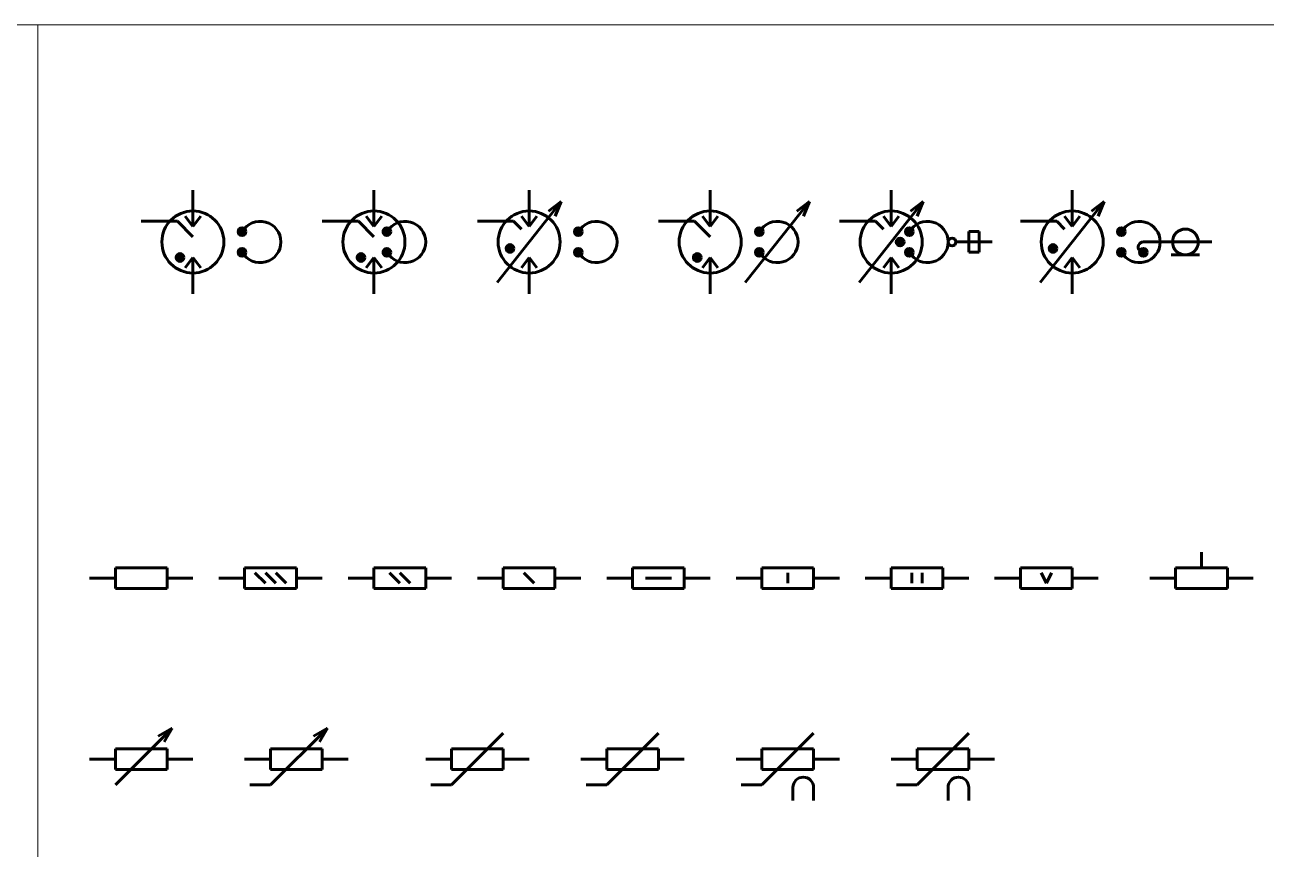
# Model space of a CAD drawing. Header units: millimetres. Extents: x 0 to 6510, y 0 to 297.
# Drawn here: x 1467.5 to 1707.5, y 137.6 to 297 of the extents above; entities that cross this region are included whole.
import ezdxf

# ---------------------------------------------------------------- set-up
doc = ezdxf.new("R2010")
doc.units = ezdxf.units.MM
doc.linetypes.add('K5LT_BASIC', pattern=[0])
doc.linetypes.add('K5LT_THIN', pattern=[0])
doc.styles.add('KTEXTSTYLE', font='GOST_AU.SHX', dxfattribs={"width": 0.96, "height": 5})

# ---------------------------------------------------------------- blocks, each defined once
blk = doc.blocks.new('U74')
at = {"true_color": 0x0000ff}
for points in [[(1510.25, 257), (1510.03, 257.53), (1509.5, 257.75), (1508.97, 257.53), (1508.75, 257), (1508.97, 256.47), (1509.5, 256.25), (1510.03, 256.47)], [(1510.25, 253), (1510.03, 253.53), (1509.5, 253.75), (1508.97, 253.53), (1508.75, 253), (1508.97, 252.47), (1509.5, 252.25), (1510.03, 252.47)]]:
    blk.add_hatch(color=5, dxfattribs=at).paths.add_polyline_path(points)
at = {"color": 150, "linetype": 'K5LT_BASIC', "lineweight": 60, "true_color": 0x0080ff}
for centre in [(1509.5, 257), (1509.5, 253)]:
    blk.add_circle(centre, 0.75, dxfattribs=at)
blk.add_arc((1513, 255), 4, 210, 150, dxfattribs=at)
blk = doc.blocks.new('U73')
at = {"true_color": 0x0000ff}
blk.add_hatch(color=5, dxfattribs=at).paths.add_polyline_path([(1497.5, 251.25), (1498.03, 251.47), (1498.25, 252), (1498.03, 252.53), (1497.5, 252.75), (1496.97, 252.53), (1496.75, 252), (1496.97, 251.47)])
at = {"color": 150, "linetype": 'K5LT_BASIC', "lineweight": 60, "true_color": 0x0080ff}
for p, q in [((1500, 265), (1500, 258)), ((1500, 258), (1498.5, 260)), ((1500, 258), (1501.5, 260)), ((1497, 259), (1490, 259)), ((1500, 256), (1497, 259)), ((1500, 252), (1498.5, 250)), ((1500, 252), (1500, 245)), ((1500, 252), (1501.5, 250))]:
    blk.add_line(p, q, dxfattribs=at)
for centre, radius in [((1500, 255), 6), ((1497.5, 252), 0.75)]:
    blk.add_circle(centre, radius, dxfattribs=at)
blk.add_blockref('U74', (0, 0))
blk = doc.blocks.new('U76')
at = {"true_color": 0x0000ff}
for points in [[(1538.25, 257), (1538.03, 257.53), (1537.5, 257.75), (1536.97, 257.53), (1536.75, 257), (1536.97, 256.47), (1537.5, 256.25), (1538.03, 256.47)], [(1538.25, 253), (1538.03, 253.53), (1537.5, 253.75), (1536.97, 253.53), (1536.75, 253), (1536.97, 252.47), (1537.5, 252.25), (1538.03, 252.47)]]:
    blk.add_hatch(color=5, dxfattribs=at).paths.add_polyline_path(points)
at = {"color": 150, "linetype": 'K5LT_BASIC', "lineweight": 60, "true_color": 0x0080ff}
for centre in [(1537.5, 257), (1537.5, 253)]:
    blk.add_circle(centre, 0.75, dxfattribs=at)
blk.add_arc((1541, 255), 4, 210, 150, dxfattribs=at)
blk = doc.blocks.new('U75')
at = {"true_color": 0x0000ff}
blk.add_hatch(color=5, dxfattribs=at).paths.add_polyline_path([(1532.5, 251.25), (1533.03, 251.47), (1533.25, 252), (1533.03, 252.53), (1532.5, 252.75), (1531.97, 252.53), (1531.75, 252), (1531.97, 251.47)])
at = {"color": 150, "linetype": 'K5LT_BASIC', "lineweight": 60, "true_color": 0x0080ff}
for p, q in [((1535, 265), (1535, 258)), ((1535, 258), (1533.5, 260)), ((1535, 258), (1536.5, 260)), ((1532, 259), (1525, 259)), ((1535, 256), (1532, 259)), ((1535, 252), (1533.5, 250)), ((1535, 252), (1535, 245)), ((1535, 252), (1536.5, 250))]:
    blk.add_line(p, q, dxfattribs=at)
for centre, radius in [((1535, 255), 6), ((1532.5, 252), 0.75)]:
    blk.add_circle(centre, radius, dxfattribs=at)
blk.add_blockref('U76', (0, 0))
blk = doc.blocks.new('U78')
at = {"true_color": 0x0000ff}
for points in [[(1575.25, 257), (1575.03, 257.53), (1574.5, 257.75), (1573.97, 257.53), (1573.75, 257), (1573.97, 256.47), (1574.5, 256.25), (1575.03, 256.47)], [(1575.25, 253), (1575.03, 253.53), (1574.5, 253.75), (1573.97, 253.53), (1573.75, 253), (1573.97, 252.47), (1574.5, 252.25), (1575.03, 252.47)]]:
    blk.add_hatch(color=5, dxfattribs=at).paths.add_polyline_path(points)
at = {"color": 150, "linetype": 'K5LT_BASIC', "lineweight": 60, "true_color": 0x0080ff}
for centre in [(1574.5, 257), (1574.5, 253)]:
    blk.add_circle(centre, 0.75, dxfattribs=at)
blk.add_arc((1578, 255), 4, 210, 150, dxfattribs=at)
blk = doc.blocks.new('U77')
at = {"true_color": 0x0000ff}
blk.add_hatch(color=5, dxfattribs=at).paths.add_polyline_path([(1561.3, 253), (1561.83, 253.22), (1562.05, 253.75), (1561.83, 254.28), (1561.3, 254.5), (1560.77, 254.28), (1560.55, 253.75), (1560.77, 253.22)])
at = {"color": 150, "linetype": 'K5LT_BASIC', "lineweight": 60, "true_color": 0x0080ff}
for p, q in [((1565, 265), (1565, 258)), ((1558.8, 247.15), (1571.2, 262.85)), ((1571.2, 262.85), (1568.75, 260.94)), ((1571.2, 262.85), (1570.03, 259.97)), ((1565, 258), (1563.5, 260)), ((1565, 258), (1566.5, 260)), ((1562, 259), (1555, 259)), ((1563.5, 257.5), (1562, 259)), ((1565, 252), (1563.5, 250)), ((1565, 252), (1565, 245)), ((1565, 252), (1566.5, 250))]:
    blk.add_line(p, q, dxfattribs=at)
for centre, radius in [((1565, 255), 6), ((1561.3, 253.75), 0.75)]:
    blk.add_circle(centre, radius, dxfattribs=at)
blk.add_blockref('U78', (0, 0))
blk = doc.blocks.new('U80')
at = {"true_color": 0x0000ff}
for points in [[(1610.25, 257), (1610.03, 257.53), (1609.5, 257.75), (1608.97, 257.53), (1608.75, 257), (1608.97, 256.47), (1609.5, 256.25), (1610.03, 256.47)], [(1610.25, 253), (1610.03, 253.53), (1609.5, 253.75), (1608.97, 253.53), (1608.75, 253), (1608.97, 252.47), (1609.5, 252.25), (1610.03, 252.47)]]:
    blk.add_hatch(color=5, dxfattribs=at).paths.add_polyline_path(points)
at = {"color": 150, "linetype": 'K5LT_BASIC', "lineweight": 60, "true_color": 0x0080ff}
for centre in [(1609.5, 257), (1609.5, 253)]:
    blk.add_circle(centre, 0.75, dxfattribs=at)
blk.add_arc((1613, 255), 4, 210, 150, dxfattribs=at)
blk = doc.blocks.new('U79')
at = {"true_color": 0x0000ff}
blk.add_hatch(color=5, dxfattribs=at).paths.add_polyline_path([(1597.5, 251.25), (1598.03, 251.47), (1598.25, 252), (1598.03, 252.53), (1597.5, 252.75), (1596.97, 252.53), (1596.75, 252), (1596.97, 251.47)])
at = {"color": 150, "linetype": 'K5LT_BASIC', "lineweight": 60, "true_color": 0x0080ff}
for p, q in [((1600, 265), (1600, 258)), ((1606.8, 247.15), (1619.2, 262.85)), ((1619.2, 262.85), (1616.75, 260.94)), ((1619.2, 262.85), (1618.03, 259.97)), ((1600, 258), (1598.5, 260)), ((1600, 258), (1601.5, 260)), ((1597, 259), (1590, 259)), ((1600, 256), (1597, 259)), ((1600, 252), (1598.5, 250)), ((1600, 252), (1600, 245)), ((1600, 252), (1601.5, 250))]:
    blk.add_line(p, q, dxfattribs=at)
for centre, radius in [((1600, 255), 6), ((1597.5, 252), 0.75)]:
    blk.add_circle(centre, radius, dxfattribs=at)
blk.add_blockref('U80', (0, 0))
blk = doc.blocks.new('U82')
at = {"color": 150, "linetype": 'K5LT_BASIC', "lineweight": 60, "true_color": 0x0080ff}
for p, q in [((1650.01, 257), (1652.01, 257)), ((1650.01, 253), (1650.01, 257)), ((1652.01, 257), (1652.01, 253)), ((1652.01, 253), (1650.01, 253))]:
    blk.add_line(p, q, dxfattribs=at)
blk = doc.blocks.new('U83')
at = {"true_color": 0x0000ff}
for points in [[(1639.26, 257), (1639.04, 257.53), (1638.51, 257.75), (1637.98, 257.53), (1637.76, 257), (1637.98, 256.47), (1638.51, 256.25), (1639.04, 256.47)], [(1639.26, 253), (1639.04, 253.53), (1638.51, 253.75), (1637.98, 253.53), (1637.76, 253), (1637.98, 252.47), (1638.51, 252.25), (1639.04, 252.47)]]:
    blk.add_hatch(color=5, dxfattribs=at).paths.add_polyline_path(points)
at = {"color": 150, "linetype": 'K5LT_BASIC', "lineweight": 60, "true_color": 0x0080ff}
for centre in [(1638.51, 257), (1638.51, 253)]:
    blk.add_circle(centre, 0.75, dxfattribs=at)
blk.add_arc((1642.01, 255), 4, 210, 150, dxfattribs=at)
blk = doc.blocks.new('U81')
at = {"true_color": 0x0000ff}
blk.add_hatch(color=5, dxfattribs=at).paths.add_polyline_path([(1636.74, 254.25), (1637.27, 254.47), (1637.49, 255), (1637.27, 255.53), (1636.74, 255.75), (1636.21, 255.53), (1635.99, 255), (1636.21, 254.47)])
at = {"color": 150, "linetype": 'K5LT_BASIC', "lineweight": 60, "true_color": 0x0080ff}
for p, q in [((1635, 265), (1635, 258)), ((1628.8, 247.15), (1641.2, 262.85)), ((1641.2, 262.85), (1638.75, 260.94)), ((1641.2, 262.85), (1640.03, 259.97)), ((1635, 258), (1633.5, 260)), ((1635, 258), (1636.5, 260)), ((1632, 259), (1625, 259)), ((1633.5, 257.5), (1632, 259)), ((1647.51, 255), (1654.51, 255)), ((1635, 252), (1633.5, 250)), ((1635, 252), (1635, 245)), ((1635, 252), (1636.5, 250))]:
    blk.add_line(p, q, dxfattribs=at)
for centre, radius in [((1635, 255), 6), ((1636.74, 255), 0.75), ((1646.76, 255), 0.75)]:
    blk.add_circle(centre, radius, dxfattribs=at)
for name in ['U83', 'U82']:
    blk.add_blockref(name, (0, 0))
blk = doc.blocks.new('U85')
at = {"true_color": 0x0000ff}
for points in [[(1680.25, 257), (1680.03, 257.53), (1679.5, 257.75), (1678.97, 257.53), (1678.75, 257), (1678.97, 256.47), (1679.5, 256.25), (1680.03, 256.47)], [(1680.25, 253), (1680.03, 253.53), (1679.5, 253.75), (1678.97, 253.53), (1678.75, 253), (1678.97, 252.47), (1679.5, 252.25), (1680.03, 252.47)], [(1684.51, 253), (1684.29, 253.53), (1683.76, 253.75), (1683.22, 253.53), (1683.01, 253), (1683.22, 252.47), (1683.76, 252.25), (1684.29, 252.47)]]:
    blk.add_hatch(color=5, dxfattribs=at).paths.add_polyline_path(points)
at = {"color": 150, "linetype": 'K5LT_BASIC', "lineweight": 60, "true_color": 0x0080ff}
for centre in [(1679.5, 257), (1679.5, 253), (1683.76, 253)]:
    blk.add_circle(centre, 0.75, dxfattribs=at)
blk.add_arc((1683, 255), 4, 210, 150, dxfattribs=at)
blk = doc.blocks.new('U86')
at = {"color": 150, "linetype": 'K5LT_BASIC', "lineweight": 60, "true_color": 0x0080ff}
blk.add_line((1689.13, 252.5), (1694.63, 252.5), dxfattribs=at)
blk.add_circle((1691.88, 255), 2.5, dxfattribs=at)
blk = doc.blocks.new('U84')
at = {"true_color": 0x0000ff}
blk.add_hatch(color=5, dxfattribs=at).paths.add_polyline_path([(1666.3, 253), (1666.83, 253.22), (1667.05, 253.75), (1666.83, 254.28), (1666.3, 254.5), (1665.77, 254.28), (1665.55, 253.75), (1665.77, 253.22)])
at = {"color": 150, "linetype": 'K5LT_BASIC', "lineweight": 60, "true_color": 0x0080ff}
for p, q in [((1670, 265), (1670, 258)), ((1663.8, 247.15), (1676.2, 262.85)), ((1676.2, 262.85), (1673.75, 260.94)), ((1676.2, 262.85), (1675.03, 259.97)), ((1670, 258), (1668.5, 260)), ((1670, 258), (1671.5, 260)), ((1667, 259), (1660, 259)), ((1668.5, 257.5), (1667, 259)), ((1683.76, 255), (1697, 255)), ((1670, 252), (1668.5, 250)), ((1670, 252), (1670, 245)), ((1670, 252), (1671.5, 250))]:
    blk.add_line(p, q, dxfattribs=at)
for centre, radius in [((1670, 255), 6), ((1666.3, 253.75), 0.75)]:
    blk.add_circle(centre, radius, dxfattribs=at)
blk.add_arc((1683.76, 254), 1, 90, 225.9514, dxfattribs=at)
for name in ['U85', 'U86']:
    blk.add_blockref(name, (0, 0))
blk = doc.blocks.new('U1395')
at = {"color": 150, "linetype": 'K5LT_BASIC', "lineweight": 60, "true_color": 0x0080ff}
for p, q in [((1695, 195), (1695, 192)), ((1700, 192), (1690, 192)), ((1690, 192), (1690, 188)), ((1700, 188), (1700, 192)), ((1690, 190), (1685, 190)), ((1705, 190), (1700, 190)), ((1690, 188), (1700, 188))]:
    blk.add_line(p, q, dxfattribs=at)
blk = doc.blocks.new('U1398')
at = {"color": 150, "linetype": 'K5LT_BASIC', "lineweight": 60, "true_color": 0x0080ff}
for p, q in [((1495, 192), (1485, 192)), ((1485, 192), (1485, 188)), ((1495, 188), (1495, 192)), ((1485, 190), (1480, 190)), ((1500, 190), (1495, 190)), ((1485, 188), (1495, 188))]:
    blk.add_line(p, q, dxfattribs=at)
blk = doc.blocks.new('U1399')
at = {"color": 150, "linetype": 'K5LT_BASIC', "lineweight": 60, "true_color": 0x0080ff}
for p, q in [((1520, 192), (1510, 192)), ((1510, 192), (1510, 188)), ((1520, 188), (1520, 192)), ((1510, 190), (1505, 190)), ((1512, 191), (1514, 189)), ((1514, 191), (1516, 189)), ((1518, 189), (1516, 191)), ((1525, 190), (1520, 190)), ((1510, 188), (1520, 188))]:
    blk.add_line(p, q, dxfattribs=at)
blk = doc.blocks.new('U1400')
at = {"color": 150, "linetype": 'K5LT_BASIC', "lineweight": 60, "true_color": 0x0080ff}
for p, q in [((1545, 192), (1535, 192)), ((1535, 192), (1535, 188)), ((1545, 188), (1545, 192)), ((1535, 190), (1530, 190)), ((1538, 191), (1540, 189)), ((1542, 189), (1540, 191)), ((1550, 190), (1545, 190)), ((1535, 188), (1545, 188))]:
    blk.add_line(p, q, dxfattribs=at)
blk = doc.blocks.new('U1401')
at = {"color": 150, "linetype": 'K5LT_BASIC', "lineweight": 60, "true_color": 0x0080ff}
for p, q in [((1570, 192), (1560, 192)), ((1560, 192), (1560, 188)), ((1570, 188), (1570, 192)), ((1560, 190), (1555, 190)), ((1564, 191), (1566, 189)), ((1575, 190), (1570, 190)), ((1560, 188), (1570, 188))]:
    blk.add_line(p, q, dxfattribs=at)
blk = doc.blocks.new('U1402')
at = {"color": 150, "linetype": 'K5LT_BASIC', "lineweight": 60, "true_color": 0x0080ff}
for p, q in [((1595, 192), (1585, 192)), ((1585, 192), (1585, 188)), ((1595, 188), (1595, 192)), ((1585, 190), (1580, 190)), ((1587.5, 190), (1592.5, 190)), ((1600, 190), (1595, 190)), ((1585, 188), (1595, 188))]:
    blk.add_line(p, q, dxfattribs=at)
blk = doc.blocks.new('U1403')
at = {"color": 150, "linetype": 'K5LT_BASIC', "lineweight": 60, "true_color": 0x0080ff}
for p, q in [((1620, 192), (1610, 192)), ((1610, 192), (1610, 188)), ((1620, 188), (1620, 192)), ((1610, 190), (1605, 190)), ((1615, 189), (1615, 191)), ((1625, 190), (1620, 190)), ((1610, 188), (1620, 188))]:
    blk.add_line(p, q, dxfattribs=at)
blk = doc.blocks.new('U1404')
at = {"color": 150, "linetype": 'K5LT_BASIC', "lineweight": 60, "true_color": 0x0080ff}
for p, q in [((1645, 192), (1635, 192)), ((1635, 192), (1635, 188)), ((1645, 188), (1645, 192)), ((1635, 190), (1630, 190)), ((1639, 189), (1639, 191)), ((1641, 191), (1641, 189)), ((1650, 190), (1645, 190)), ((1635, 188), (1645, 188))]:
    blk.add_line(p, q, dxfattribs=at)
blk = doc.blocks.new('U1405')
at = {"color": 150, "linetype": 'K5LT_BASIC', "lineweight": 60, "true_color": 0x0080ff}
for p, q in [((1670, 192), (1660, 192)), ((1660, 192), (1660, 188)), ((1670, 188), (1670, 192)), ((1660, 190), (1655, 190)), ((1664, 191), (1665, 189)), ((1665, 189), (1666, 191)), ((1675, 190), (1670, 190)), ((1660, 188), (1670, 188))]:
    blk.add_line(p, q, dxfattribs=at)
blk = doc.blocks.new('U1409')
at = {"color": 150, "linetype": 'K5LT_BASIC', "lineweight": 60, "true_color": 0x0080ff}
for p, q in [((1550, 150), (1560, 160)), ((1560, 157), (1550, 157)), ((1550, 157), (1550, 153)), ((1560, 153), (1560, 157)), ((1550, 155), (1545, 155)), ((1565, 155), (1560, 155)), ((1550, 153), (1560, 153)), ((1546, 150), (1550, 150))]:
    blk.add_line(p, q, dxfattribs=at)
blk = doc.blocks.new('U1410')
at = {"color": 150, "linetype": 'K5LT_BASIC', "lineweight": 60, "true_color": 0x0080ff}
for p, q in [((1580, 150), (1590, 160)), ((1590, 157), (1580, 157)), ((1580, 157), (1580, 153)), ((1590, 153), (1590, 157)), ((1580, 155), (1575, 155)), ((1595, 155), (1590, 155)), ((1580, 153), (1590, 153)), ((1576, 150), (1580, 150))]:
    blk.add_line(p, q, dxfattribs=at)
blk = doc.blocks.new('U1411')
at = {"color": 150, "linetype": 'K5LT_BASIC', "lineweight": 60, "true_color": 0x0080ff}
for p, q in [((1610, 150), (1620, 160)), ((1620, 157), (1610, 157)), ((1610, 157), (1610, 153)), ((1620, 153), (1620, 157)), ((1610, 155), (1605, 155)), ((1625, 155), (1620, 155)), ((1610, 153), (1620, 153)), ((1606, 150), (1610, 150)), ((1616, 149.5), (1616, 147)), ((1620, 149.5), (1620, 147))]:
    blk.add_line(p, q, dxfattribs=at)
blk.add_arc((1618, 149.5), 2, 0, 180, dxfattribs=at)
blk = doc.blocks.new('U1412')
at = {"color": 150, "linetype": 'K5LT_BASIC', "lineweight": 60, "true_color": 0x0080ff}
for p, q in [((1640, 150), (1650, 160)), ((1650, 157), (1640, 157)), ((1640, 157), (1640, 153)), ((1650, 153), (1650, 157)), ((1640, 155), (1635, 155)), ((1655, 155), (1650, 155)), ((1640, 153), (1650, 153)), ((1636, 150), (1640, 150)), ((1646, 149.5), (1646, 147)), ((1650, 149.5), (1650, 147))]:
    blk.add_line(p, q, dxfattribs=at)
blk.add_arc((1648, 149.5), 2, 0, 180, dxfattribs=at)
blk = doc.blocks.new('U1413')
at = {"color": 150, "linetype": 'K5LT_BASIC', "lineweight": 60, "true_color": 0x0080ff}
for p, q in [((1496, 161), (1485, 150)), ((1493.31, 159.44), (1496, 161)), ((1496, 161), (1494.45, 158.31)), ((1495, 157), (1485, 157)), ((1485, 157), (1485, 153)), ((1495, 153), (1495, 157)), ((1485, 155), (1480, 155)), ((1500, 155), (1495, 155)), ((1485, 153), (1495, 153))]:
    blk.add_line(p, q, dxfattribs=at)
blk = doc.blocks.new('U1414')
at = {"color": 150, "linetype": 'K5LT_BASIC', "lineweight": 60, "true_color": 0x0080ff}
for p, q in [((1526, 161), (1515, 150)), ((1523.31, 159.44), (1526, 161)), ((1526, 161), (1524.45, 158.31)), ((1525, 157), (1515, 157)), ((1515, 157), (1515, 153)), ((1525, 153), (1525, 157)), ((1515, 155), (1510, 155)), ((1530, 155), (1525, 155)), ((1515, 153), (1525, 153)), ((1515, 150), (1511, 150))]:
    blk.add_line(p, q, dxfattribs=at)
blk = doc.blocks.new('U1431')
at = {"color": 7, "linetype": 'K5LT_THIN', "lineweight": 18}
for p, q in [((1050, 297), (1470, 297)), ((1470, 297), (1470, 0))]:
    blk.add_line(p, q, dxfattribs=at)
blk = doc.blocks.new('U1432')
at = {"color": 7, "linetype": 'K5LT_THIN', "lineweight": 18}
for p, q in [((1470, 0), (1470, 297)), ((1470, 297), (1890, 297))]:
    blk.add_line(p, q, dxfattribs=at)

msp = doc.modelspace()

# ---------------------------------------------------------------- block references
for name in ['U1431', 'U1432', 'U73', 'U75', 'U77', 'U79', 'U81', 'U84', 'U1395', 'U1398', 'U1399', 'U1400', 'U1401', 'U1402', 'U1403', 'U1404', 'U1405', 'U1413', 'U1414', 'U1409', 'U1410', 'U1411', 'U1412']:
    msp.add_blockref(name, (0, 0))

doc.saveas('drawing.dxf')
